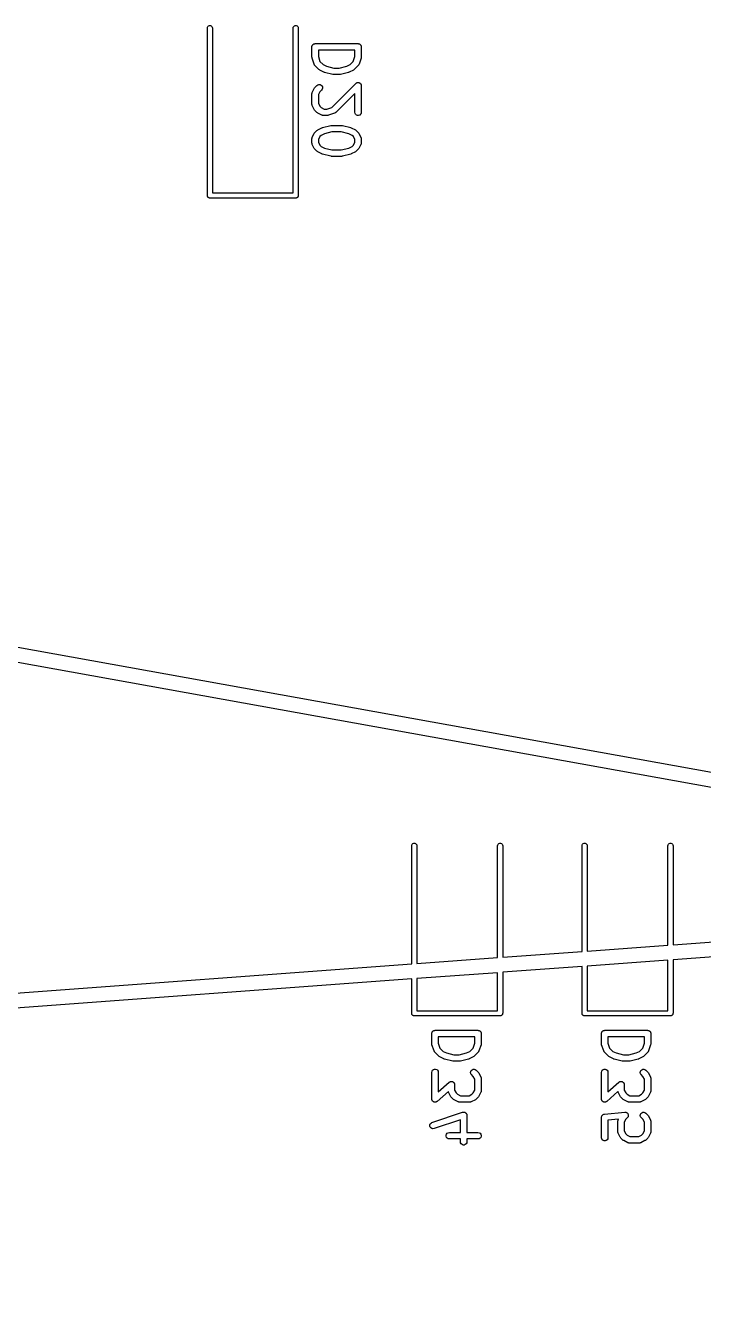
# Model space of a CAD drawing. Extents: x 48 to 353, y -143 to -50.
# Drawn here: x 144.72 to 160.52, y -104.33 to -74.49 of the extents above; entities that cross this region are included whole.
import ezdxf

# ---------------------------------------------------------------- set-up
doc = ezdxf.new("R2010")
doc.units = 0
doc.header["$MEASUREMENT"] = 0
doc.layers.add('BLACK', color=7, linetype='CONTINUOUS')

msp = doc.modelspace()

# ---------------------------------------------------------------- linework, layer by layer
at = {"layer": 'Black'}
for p, q in [((148.959, -74.55), (148.962, -74.5295)), ((148.959, -78.45), (148.959, -74.55)), ((148.962, -74.5295), (148.973, -74.5114)), ((148.973, -74.5114), (148.989, -74.498)), ((148.989, -74.498), (149.008, -74.4909)), ((149.008, -74.4909), (149.029, -74.4909)), ((149.029, -74.4909), (149.049, -74.498)), ((149.049, -74.498), (149.065, -74.5114)), ((149.065, -74.5114), (149.075, -74.5295)), ((149.075, -74.5295), (149.079, -74.55)), ((149.079, -74.55), (149.079, -78.39)), ((150.959, -74.55), (150.962, -74.5295)), ((150.959, -78.39), (150.959, -74.55)), ((150.962, -74.5295), (150.973, -74.5114)), ((150.973, -74.5114), (150.989, -74.498)), ((150.989, -74.498), (151.008, -74.4909)), ((151.008, -74.4909), (151.029, -74.4909)), ((151.029, -74.4909), (151.049, -74.498)), ((151.049, -74.498), (151.065, -74.5114)), ((151.065, -74.5114), (151.075, -74.5295)), ((151.075, -74.5295), (151.079, -74.55)), ((151.079, -74.55), (151.079, -78.45)), ((151.396, -74.9857), (151.397, -74.9793)), ((151.396, -75.2238), (151.396, -74.9857)), ((151.397, -74.9727), (151.4, -74.9665)), ((151.397, -74.9793), (151.397, -74.9727)), ((151.4, -74.9665), (151.401, -74.9601)), ((151.401, -74.9601), (151.404, -74.9544)), ((151.404, -74.9544), (151.406, -74.9482)), ((151.406, -74.9482), (151.41, -74.9432)), ((151.41, -74.9432), (151.414, -74.9375)), ((151.414, -74.9375), (151.419, -74.9333)), ((151.419, -74.9333), (151.423, -74.9283)), ((151.423, -74.9283), (151.429, -74.925)), ((151.429, -74.925), (151.434, -74.9208)), ((151.434, -74.9208), (151.44, -74.9185)), ((151.44, -74.9185), (151.445, -74.9152)), ((151.445, -74.9152), (151.452, -74.9141)), ((151.452, -74.9141), (151.458, -74.9119)), ((151.458, -74.9119), (151.465, -74.9119)), ((151.465, -74.9119), (151.471, -74.9107)), ((151.471, -74.9107), (152.471, -74.9107)), ((151.546, -75.0607), (151.546, -75.2116)), ((152.396, -75.0607), (151.546, -75.0607)), ((152.396, -75.2116), (152.396, -75.0607)), ((152.471, -74.9107), (152.478, -74.9119)), ((152.478, -74.9119), (152.484, -74.9119)), ((152.484, -74.9119), (152.49, -74.9141)), ((152.49, -74.9141), (152.497, -74.9152)), ((152.497, -74.9152), (152.502, -74.9185)), ((152.502, -74.9185), (152.509, -74.9208)), ((152.509, -74.9208), (152.514, -74.925)), ((152.514, -74.925), (152.519, -74.9283)), ((152.519, -74.9283), (152.524, -74.9333)), ((152.524, -74.9333), (152.529, -74.9375)), ((152.529, -74.9375), (152.532, -74.9432)), ((152.532, -74.9432), (152.536, -74.9482)), ((152.536, -74.9482), (152.538, -74.9544)), ((152.538, -74.9544), (152.542, -74.9601)), ((152.542, -74.9601), (152.543, -74.9665)), ((152.543, -74.9665), (152.545, -74.9727)), ((152.545, -74.9727), (152.545, -74.9793)), ((152.545, -74.9793), (152.546, -74.9857)), ((152.546, -74.9857), (152.546, -75.2238)), ((151.398, -75.2356), (151.396, -75.2238)), ((151.4, -75.2475), (151.398, -75.2356)), ((151.448, -75.3904), (151.4, -75.2475)), ((151.45, -75.3942), (151.448, -75.3904)), ((151.451, -75.3984), (151.45, -75.3942)), ((151.456, -75.4056), (151.451, -75.3984)), ((151.46, -75.4133), (151.456, -75.4056)), ((151.463, -75.4162), (151.46, -75.4133)), ((151.466, -75.4197), (151.463, -75.4162)), ((151.561, -75.5149), (151.466, -75.4197)), ((151.546, -75.2116), (151.584, -75.3262)), ((151.584, -75.3262), (151.658, -75.4003)), ((151.658, -75.4003), (151.735, -75.4388)), ((151.735, -75.4388), (151.909, -75.4821)), ((151.909, -75.4821), (152.033, -75.4821)), ((152.033, -75.4821), (152.207, -75.4388)), ((152.207, -75.4388), (152.284, -75.4003)), ((152.284, -75.4003), (152.358, -75.3262)), ((152.358, -75.3262), (152.396, -75.2116)), ((152.477, -75.4197), (152.381, -75.5149)), ((152.479, -75.4162), (152.477, -75.4197)), ((152.482, -75.4133), (152.479, -75.4162)), ((152.486, -75.4056), (152.482, -75.4133)), ((152.491, -75.3984), (152.486, -75.4056)), ((152.493, -75.3942), (152.491, -75.3984)), ((152.495, -75.3904), (152.493, -75.3942)), ((152.542, -75.2475), (152.495, -75.3904)), ((152.544, -75.2356), (152.542, -75.2475)), ((152.546, -75.2238), (152.544, -75.2356)), ((151.571, -75.5218), (151.561, -75.5149)), ((151.58, -75.529), (151.571, -75.5218)), ((151.676, -75.5766), (151.58, -75.529)), ((151.684, -75.5789), (151.676, -75.5766)), ((151.691, -75.5823), (151.684, -75.5789)), ((151.882, -75.6299), (151.691, -75.5823)), ((151.891, -75.6305), (151.882, -75.6299)), ((151.9, -75.6321), (151.891, -75.6305)), ((152.043, -75.6321), (151.9, -75.6321)), ((152.052, -75.6305), (152.043, -75.6321)), ((152.061, -75.6299), (152.052, -75.6305)), ((152.251, -75.5823), (152.061, -75.6299)), ((152.259, -75.5789), (152.251, -75.5823)), ((152.267, -75.5766), (152.259, -75.5789)), ((152.362, -75.529), (152.267, -75.5766)), ((152.371, -75.5218), (152.362, -75.529)), ((152.381, -75.5149), (152.371, -75.5218)), ((72.6957, -76.0315), (176.279, -94.6917)), ((151.396, -76.081), (151.397, -76.0767)), ((151.396, -76.319), (151.396, -76.081)), ((151.397, -76.0724), (151.399, -76.064)), ((151.397, -76.0767), (151.397, -76.0724)), ((151.399, -76.064), (151.401, -76.0553)), ((151.401, -76.0553), (151.403, -76.0516)), ((151.403, -76.0516), (151.404, -76.0474)), ((151.404, -76.0474), (151.452, -75.9522)), ((151.452, -75.9522), (151.459, -75.9425)), ((151.459, -75.9425), (151.466, -75.9327)), ((151.466, -75.9327), (151.513, -75.8851)), ((151.513, -75.8851), (151.535, -75.8701)), ((151.535, -75.8701), (151.56, -75.8634)), ((151.58, -76.0301), (151.546, -76.0987)), ((151.56, -75.8634), (151.586, -75.8657)), ((151.619, -75.9911), (151.58, -76.0301)), ((151.586, -75.8657), (151.609, -75.8767)), ((151.609, -75.8767), (151.628, -75.8951)), ((151.634, -75.9698), (151.619, -75.9911)), ((151.628, -75.8951), (151.639, -75.9187)), ((151.641, -75.9446), (151.634, -75.9698)), ((151.639, -75.9187), (151.641, -75.9446)), ((151.859, -76.3964), (152.418, -75.8374)), ((152.396, -76.0715), (151.953, -76.5149)), ((152.396, -76.5095), (152.396, -76.0715)), ((152.418, -75.8374), (152.426, -75.8318)), ((152.426, -75.8318), (152.434, -75.8255)), ((152.434, -75.8255), (152.437, -75.8244)), ((152.437, -75.8244), (152.439, -75.8225)), ((152.439, -75.8225), (152.449, -75.82)), ((152.449, -75.82), (152.458, -75.8166)), ((152.458, -75.8166), (152.461, -75.8166)), ((152.461, -75.8166), (152.465, -75.8158)), ((152.465, -75.8158), (152.474, -75.8166)), ((152.474, -75.8166), (152.484, -75.8166)), ((152.484, -75.8166), (152.487, -75.8177)), ((152.487, -75.8177), (152.491, -75.818)), ((152.491, -75.818), (152.499, -75.8222)), ((152.499, -75.8222), (152.509, -75.8255)), ((152.509, -75.8255), (152.511, -75.8276)), ((152.511, -75.8276), (152.514, -75.829)), ((152.514, -75.829), (152.521, -75.836)), ((152.521, -75.836), (152.529, -75.8423)), ((152.529, -75.8423), (152.53, -75.8451)), ((152.53, -75.8451), (152.533, -75.8475)), ((152.533, -75.8475), (152.537, -75.8563)), ((152.537, -75.8563), (152.542, -75.8648)), ((152.542, -75.8648), (152.542, -75.8681)), ((152.542, -75.8681), (152.544, -75.8711)), ((152.544, -75.8711), (152.544, -75.8808)), ((152.544, -75.8808), (152.546, -75.8905)), ((152.546, -75.8905), (152.546, -76.5095)), ((151.397, -76.3233), (151.396, -76.319)), ((151.397, -76.3276), (151.397, -76.3233)), ((151.399, -76.336), (151.397, -76.3276)), ((151.401, -76.3447), (151.399, -76.336)), ((151.403, -76.3484), (151.401, -76.3447)), ((151.404, -76.3526), (151.403, -76.3484)), ((151.452, -76.4478), (151.404, -76.3526)), ((151.546, -76.0987), (151.546, -76.3013)), ((151.546, -76.3013), (151.58, -76.3699)), ((151.58, -76.3699), (151.611, -76.4003)), ((174.883, -94.7959), (72.7112, -76.3899)), ((151.459, -76.4575), (151.452, -76.4478)), ((151.466, -76.4673), (151.459, -76.4575)), ((151.513, -76.5149), (151.466, -76.4673)), ((151.523, -76.5218), (151.513, -76.5149)), ((151.533, -76.529), (151.523, -76.5218)), ((151.628, -76.5766), (151.533, -76.529)), ((151.611, -76.4003), (151.679, -76.4345)), ((151.632, -76.5778), (151.628, -76.5766)), ((151.636, -76.58), (151.632, -76.5778)), ((151.645, -76.5815), (151.636, -76.58)), ((151.653, -76.584), (151.645, -76.5815)), ((151.657, -76.5838), (151.653, -76.584)), ((151.662, -76.5845), (151.657, -76.5838)), ((151.757, -76.5845), (151.662, -76.5845)), ((151.679, -76.4345), (151.745, -76.4345)), ((151.745, -76.4345), (151.859, -76.3964)), ((151.769, -76.5824), (151.757, -76.5845)), ((151.781, -76.5807), (151.769, -76.5824)), ((151.923, -76.5331), (151.781, -76.5807)), ((151.927, -76.531), (151.923, -76.5331)), ((151.931, -76.5299), (151.927, -76.531)), ((151.939, -76.5248), (151.931, -76.5299)), ((151.946, -76.5207), (151.939, -76.5248)), ((151.949, -76.5174), (151.946, -76.5207)), ((151.953, -76.5149), (151.949, -76.5174)), ((152.401, -76.5352), (152.396, -76.5095)), ((152.414, -76.5577), (152.401, -76.5352)), ((152.434, -76.5745), (152.414, -76.5577)), ((152.458, -76.5834), (152.434, -76.5745)), ((152.484, -76.5834), (152.458, -76.5834)), ((152.509, -76.5745), (152.484, -76.5834)), ((152.529, -76.5577), (152.509, -76.5745)), ((152.542, -76.5352), (152.529, -76.5577)), ((152.546, -76.5095), (152.542, -76.5352)), ((151.459, -76.9901), (151.466, -76.9803)), ((151.466, -76.9803), (151.513, -76.9327)), ((151.513, -76.9327), (151.523, -76.9258)), ((151.523, -76.9258), (151.533, -76.9186)), ((151.533, -76.9186), (151.628, -76.871)), ((151.628, -76.871), (151.636, -76.8687)), ((151.636, -76.8687), (151.643, -76.8653)), ((151.643, -76.8653), (151.834, -76.8177)), ((151.861, -76.9655), (151.688, -77.0089)), ((151.834, -76.8177), (151.843, -76.8171)), ((151.843, -76.8171), (151.852, -76.8155)), ((151.852, -76.8155), (152.09, -76.8155)), ((152.081, -76.9655), (151.861, -76.9655)), ((152.254, -77.0089), (152.081, -76.9655)), ((152.09, -76.8155), (152.099, -76.8171)), ((152.099, -76.8171), (152.108, -76.8177)), ((152.108, -76.8177), (152.299, -76.8653)), ((152.299, -76.8653), (152.306, -76.8687)), ((152.306, -76.8687), (152.314, -76.871)), ((152.314, -76.871), (152.409, -76.9186)), ((152.409, -76.9186), (152.419, -76.9258)), ((152.419, -76.9258), (152.429, -76.9327)), ((152.429, -76.9327), (152.477, -76.9803)), ((152.477, -76.9803), (152.483, -76.9901)), ((151.396, -77.1286), (151.397, -77.1243)), ((151.396, -77.2238), (151.396, -77.1286)), ((151.397, -77.2281), (151.396, -77.2238)), ((151.397, -77.12), (151.399, -77.1116)), ((151.397, -77.1243), (151.397, -77.12)), ((151.397, -77.2324), (151.397, -77.2281)), ((151.399, -77.2408), (151.397, -77.2324)), ((151.399, -77.1116), (151.401, -77.1029)), ((151.401, -77.2495), (151.399, -77.2408)), ((151.401, -77.1029), (151.403, -77.0992)), ((151.403, -77.2532), (151.401, -77.2495)), ((151.403, -77.0992), (151.404, -77.095)), ((151.404, -77.2574), (151.403, -77.2532)), ((151.404, -77.095), (151.452, -76.9998)), ((151.452, -77.3526), (151.404, -77.2574)), ((151.452, -76.9998), (151.459, -76.9901)), ((151.58, -77.0778), (151.546, -77.1463)), ((151.546, -77.1463), (151.546, -77.2061)), ((151.546, -77.2061), (151.58, -77.2746)), ((151.611, -77.0474), (151.58, -77.0778)), ((151.58, -77.2746), (151.611, -77.305)), ((151.688, -77.0089), (151.611, -77.0474)), ((152.331, -77.0474), (152.254, -77.0089)), ((152.362, -77.0778), (152.331, -77.0474)), ((152.331, -77.305), (152.362, -77.2746)), ((152.396, -77.1463), (152.362, -77.0778)), ((152.362, -77.2746), (152.396, -77.2061)), ((152.396, -77.2061), (152.396, -77.1463)), ((152.483, -76.9901), (152.491, -76.9998)), ((152.491, -76.9998), (152.538, -77.095)), ((152.538, -77.2574), (152.491, -77.3526)), ((152.538, -77.095), (152.539, -77.0992)), ((152.539, -77.2532), (152.538, -77.2574)), ((152.539, -77.0992), (152.542, -77.1029)), ((152.542, -77.2495), (152.539, -77.2532)), ((152.542, -77.1029), (152.543, -77.1116)), ((152.543, -77.2408), (152.542, -77.2495)), ((152.543, -77.1116), (152.546, -77.12)), ((152.546, -77.2324), (152.543, -77.2408)), ((152.546, -77.12), (152.545, -77.1243)), ((152.545, -77.1243), (152.546, -77.1286)), ((152.546, -77.2238), (152.545, -77.2281)), ((152.545, -77.2281), (152.546, -77.2324)), ((152.546, -77.1286), (152.546, -77.2238)), ((151.459, -77.3622), (151.452, -77.3526)), ((151.466, -77.3721), (151.459, -77.3622)), ((151.513, -77.4197), (151.466, -77.3721)), ((151.523, -77.4266), (151.513, -77.4197)), ((151.533, -77.4337), (151.523, -77.4266)), ((151.628, -77.4814), (151.533, -77.4337)), ((151.611, -77.305), (151.688, -77.3435)), ((151.636, -77.4837), (151.628, -77.4814)), ((151.643, -77.487), (151.636, -77.4837)), ((151.834, -77.5347), (151.643, -77.487)), ((151.688, -77.3435), (151.861, -77.3869)), ((151.843, -77.5353), (151.834, -77.5347)), ((151.852, -77.5369), (151.843, -77.5353)), ((152.09, -77.5369), (151.852, -77.5369)), ((151.861, -77.3869), (152.081, -77.3869)), ((152.081, -77.3869), (152.254, -77.3435)), ((152.099, -77.5353), (152.09, -77.5369)), ((152.108, -77.5347), (152.099, -77.5353)), ((152.299, -77.487), (152.108, -77.5347)), ((152.254, -77.3435), (152.331, -77.305)), ((152.306, -77.4837), (152.299, -77.487)), ((152.314, -77.4814), (152.306, -77.4837)), ((152.409, -77.4337), (152.314, -77.4814)), ((152.419, -77.4266), (152.409, -77.4337)), ((152.429, -77.4197), (152.419, -77.4266)), ((152.477, -77.3721), (152.429, -77.4197)), ((152.483, -77.3622), (152.477, -77.3721)), ((152.491, -77.3526), (152.483, -77.3622)), ((148.96, -78.4552), (148.959, -78.45)), ((148.96, -78.4604), (148.96, -78.4552)), ((148.961, -78.4653), (148.96, -78.4604)), ((148.962, -78.4705), (148.961, -78.4653)), ((148.965, -78.4751), (148.962, -78.4705)), ((149.079, -78.39), (150.959, -78.39)), ((151.075, -78.4705), (151.073, -78.4751)), ((151.076, -78.4653), (151.075, -78.4705)), ((151.078, -78.4604), (151.076, -78.4653)), ((151.079, -78.45), (151.078, -78.4552)), ((151.078, -78.4552), (151.078, -78.4604)), ((148.967, -78.48), (148.965, -78.4751)), ((148.97, -78.484), (148.967, -78.48)), ((148.973, -78.4886), (148.97, -78.484)), ((148.977, -78.4919), (148.973, -78.4886)), ((148.98, -78.496), (148.977, -78.4919)), ((148.985, -78.4986), (148.98, -78.496)), ((148.989, -78.502), (148.985, -78.4986)), ((148.994, -78.5038), (148.989, -78.502)), ((148.998, -78.5064), (148.994, -78.5038)), ((149.003, -78.5073), (148.998, -78.5064)), ((149.008, -78.5091), (149.003, -78.5073)), ((149.014, -78.5091), (149.008, -78.5091)), ((149.019, -78.51), (149.014, -78.5091)), ((151.019, -78.51), (149.019, -78.51)), ((151.024, -78.5091), (151.019, -78.51)), ((151.029, -78.5091), (151.024, -78.5091)), ((151.034, -78.5073), (151.029, -78.5091)), ((151.039, -78.5064), (151.034, -78.5073)), ((151.044, -78.5038), (151.039, -78.5064)), ((151.049, -78.502), (151.044, -78.5038)), ((151.053, -78.4986), (151.049, -78.502)), ((151.057, -78.496), (151.053, -78.4986)), ((151.061, -78.4919), (151.057, -78.496)), ((151.065, -78.4886), (151.061, -78.4919)), ((151.067, -78.484), (151.065, -78.4886)), ((151.071, -78.48), (151.067, -78.484)), ((151.073, -78.4751), (151.071, -78.48)), ((153.721, -93.6), (153.725, -93.5795)), ((153.721, -96.351), (153.721, -93.6)), ((153.725, -93.5795), (153.735, -93.5614)), ((153.735, -93.5614), (153.751, -93.548)), ((153.751, -93.548), (153.771, -93.5409)), ((153.771, -93.5409), (153.792, -93.5409)), ((153.792, -93.5409), (153.811, -93.548)), ((153.811, -93.548), (153.827, -93.5614)), ((153.827, -93.5614), (153.838, -93.5795)), ((153.838, -93.5795), (153.841, -93.6)), ((153.841, -93.6), (153.841, -96.3422)), ((155.721, -93.6), (155.725, -93.5795)), ((155.721, -96.204), (155.721, -93.6)), ((155.725, -93.5795), (155.735, -93.5614)), ((155.735, -93.5614), (155.751, -93.548)), ((155.751, -93.548), (155.771, -93.5409)), ((155.771, -93.5409), (155.792, -93.5409)), ((155.792, -93.5409), (155.811, -93.548)), ((155.811, -93.548), (155.827, -93.5614)), ((155.827, -93.5614), (155.838, -93.5795)), ((155.838, -93.5795), (155.841, -93.6)), ((155.841, -93.6), (155.841, -96.1952)), ((157.69, -93.6), (157.694, -93.5795)), ((157.69, -96.0593), (157.69, -93.6)), ((157.694, -93.5795), (157.704, -93.5614)), ((157.704, -93.5614), (157.72, -93.548)), ((157.72, -93.548), (157.74, -93.5409)), ((157.74, -93.5409), (157.76, -93.5409)), ((157.76, -93.5409), (157.78, -93.548)), ((157.78, -93.548), (157.796, -93.5614)), ((157.796, -93.5614), (157.806, -93.5795)), ((157.806, -93.5795), (157.81, -93.6)), ((157.81, -93.6), (157.81, -96.0505)), ((159.69, -93.6), (159.694, -93.5795)), ((159.69, -95.9124), (159.69, -93.6)), ((159.694, -93.5795), (159.704, -93.5614)), ((159.704, -93.5614), (159.72, -93.548)), ((159.72, -93.548), (159.74, -93.5409)), ((159.74, -93.5409), (159.76, -93.5409)), ((159.76, -93.5409), (159.78, -93.548)), ((159.78, -93.548), (159.796, -93.5614)), ((159.796, -93.5614), (159.806, -93.5795)), ((159.806, -93.5795), (159.81, -93.6)), ((159.81, -93.6), (159.81, -95.9035)), ((159.81, -95.9035), (174.883, -94.7959)), ((176.23, -95.0478), (159.81, -96.2545)), ((155.841, -96.1952), (157.69, -96.0593)), ((157.81, -96.0505), (159.69, -95.9124)), ((48.7959, -104.061), (153.721, -96.351)), ((153.841, -96.3422), (155.721, -96.204)), ((159.69, -96.2633), (157.81, -96.4015)), ((159.69, -97.44), (159.69, -96.2633)), ((159.81, -96.2545), (159.81, -97.5)), ((155.721, -96.5549), (153.841, -96.6931)), ((155.721, -97.44), (155.721, -96.5549)), ((157.69, -96.4103), (155.841, -96.5461)), ((155.841, -96.5461), (155.841, -97.5)), ((157.69, -97.5), (157.69, -96.4103)), ((157.81, -96.4015), (157.81, -97.44)), ((153.721, -96.7019), (49.9277, -104.329)), ((153.721, -97.5), (153.721, -96.7019)), ((153.841, -96.6931), (153.841, -97.44)), ((153.722, -97.5052), (153.721, -97.5)), ((153.722, -97.5104), (153.722, -97.5052)), ((153.724, -97.5153), (153.722, -97.5104)), ((153.725, -97.5205), (153.724, -97.5153)), ((153.727, -97.5251), (153.725, -97.5205)), ((153.729, -97.53), (153.727, -97.5251)), ((153.733, -97.534), (153.729, -97.53)), ((153.735, -97.5386), (153.733, -97.534)), ((153.739, -97.5419), (153.735, -97.5386)), ((153.743, -97.546), (153.739, -97.5419)), ((153.747, -97.5486), (153.743, -97.546)), ((153.751, -97.552), (153.747, -97.5486)), ((153.756, -97.5538), (153.751, -97.552)), ((153.761, -97.5564), (153.756, -97.5538)), ((153.766, -97.5573), (153.761, -97.5564)), ((153.771, -97.5591), (153.766, -97.5573)), ((153.776, -97.5591), (153.771, -97.5591)), ((153.781, -97.56), (153.776, -97.5591)), ((155.781, -97.56), (153.781, -97.56)), ((153.841, -97.44), (155.721, -97.44)), ((155.786, -97.5591), (155.781, -97.56)), ((155.792, -97.5591), (155.786, -97.5591)), ((155.797, -97.5573), (155.792, -97.5591)), ((155.802, -97.5564), (155.797, -97.5573)), ((155.806, -97.5538), (155.802, -97.5564)), ((155.811, -97.552), (155.806, -97.5538)), ((155.815, -97.5486), (155.811, -97.552)), ((155.82, -97.546), (155.815, -97.5486)), ((155.823, -97.5419), (155.82, -97.546)), ((155.827, -97.5386), (155.823, -97.5419)), ((155.83, -97.534), (155.827, -97.5386)), ((155.833, -97.53), (155.83, -97.534)), ((155.835, -97.5251), (155.833, -97.53)), ((155.838, -97.5205), (155.835, -97.5251)), ((155.839, -97.5153), (155.838, -97.5205)), ((155.84, -97.5104), (155.839, -97.5153)), ((155.841, -97.5), (155.84, -97.5052)), ((155.84, -97.5052), (155.84, -97.5104)), ((157.691, -97.5052), (157.69, -97.5)), ((157.691, -97.5104), (157.691, -97.5052)), ((157.693, -97.5153), (157.691, -97.5104)), ((157.694, -97.5205), (157.693, -97.5153)), ((157.696, -97.5251), (157.694, -97.5205)), ((157.698, -97.53), (157.696, -97.5251)), ((157.701, -97.534), (157.698, -97.53)), ((157.704, -97.5386), (157.701, -97.534)), ((157.708, -97.5419), (157.704, -97.5386)), ((157.711, -97.546), (157.708, -97.5419)), ((157.716, -97.5486), (157.711, -97.546)), ((157.72, -97.552), (157.716, -97.5486)), ((157.725, -97.5538), (157.72, -97.552)), ((157.729, -97.5564), (157.725, -97.5538)), ((157.735, -97.5573), (157.729, -97.5564)), ((157.74, -97.5591), (157.735, -97.5573)), ((157.745, -97.5591), (157.74, -97.5591)), ((157.75, -97.56), (157.745, -97.5591)), ((159.75, -97.56), (157.75, -97.56)), ((157.81, -97.44), (159.69, -97.44)), ((159.755, -97.5591), (159.75, -97.56)), ((159.76, -97.5591), (159.755, -97.5591)), ((159.765, -97.5573), (159.76, -97.5591)), ((159.771, -97.5564), (159.765, -97.5573)), ((159.775, -97.5538), (159.771, -97.5564)), ((159.78, -97.552), (159.775, -97.5538)), ((159.784, -97.5486), (159.78, -97.552)), ((159.789, -97.546), (159.784, -97.5486)), ((159.792, -97.5419), (159.789, -97.546)), ((159.796, -97.5386), (159.792, -97.5419)), ((159.799, -97.534), (159.796, -97.5386)), ((159.802, -97.53), (159.799, -97.534)), ((159.804, -97.5251), (159.802, -97.53)), ((159.806, -97.5205), (159.804, -97.5251)), ((159.807, -97.5153), (159.806, -97.5205)), ((159.809, -97.5104), (159.807, -97.5153)), ((159.81, -97.5), (159.809, -97.5052)), ((159.809, -97.5052), (159.809, -97.5104)), ((154.19, -97.9727), (154.192, -97.9663)), ((154.19, -98.2108), (154.19, -97.9727)), ((154.192, -97.9597), (154.194, -97.9535)), ((154.192, -97.9663), (154.192, -97.9597)), ((154.194, -97.9535), (154.195, -97.9471)), ((154.195, -97.9471), (154.198, -97.9414)), ((154.198, -97.9414), (154.2, -97.9352)), ((154.2, -97.9352), (154.205, -97.9302)), ((154.205, -97.9302), (154.208, -97.9245)), ((154.208, -97.9245), (154.213, -97.9203)), ((154.213, -97.9203), (154.217, -97.9153)), ((154.217, -97.9153), (154.223, -97.912)), ((154.223, -97.912), (154.228, -97.9078)), ((154.228, -97.9078), (154.234, -97.9055)), ((154.234, -97.9055), (154.24, -97.9022)), ((154.24, -97.9022), (154.246, -97.9011)), ((154.246, -97.9011), (154.252, -97.8989)), ((154.252, -97.8989), (154.259, -97.8989)), ((154.259, -97.8989), (154.265, -97.8977)), ((154.265, -97.8977), (155.265, -97.8977)), ((154.34, -98.0477), (154.34, -98.1986)), ((155.19, -98.0477), (154.34, -98.0477)), ((155.19, -98.1986), (155.19, -98.0477)), ((155.265, -97.8977), (155.272, -97.8989)), ((155.272, -97.8989), (155.278, -97.8989)), ((155.278, -97.8989), (155.285, -97.9011)), ((155.285, -97.9011), (155.291, -97.9022)), ((155.291, -97.9022), (155.297, -97.9055)), ((155.297, -97.9055), (155.303, -97.9078)), ((155.303, -97.9078), (155.308, -97.912)), ((155.308, -97.912), (155.314, -97.9153)), ((155.314, -97.9153), (155.318, -97.9203)), ((155.318, -97.9203), (155.323, -97.9245)), ((155.323, -97.9245), (155.326, -97.9302)), ((155.326, -97.9302), (155.33, -97.9352)), ((155.33, -97.9352), (155.333, -97.9414)), ((155.333, -97.9414), (155.336, -97.9471)), ((155.336, -97.9471), (155.337, -97.9535)), ((155.337, -97.9535), (155.339, -97.9597)), ((155.339, -97.9597), (155.339, -97.9663)), ((155.339, -97.9663), (155.34, -97.9727)), ((155.34, -97.9727), (155.34, -98.2108)), ((158.143, -97.9727), (158.144, -97.9663)), ((158.143, -98.2108), (158.143, -97.9727)), ((158.144, -97.9597), (158.147, -97.9535)), ((158.144, -97.9663), (158.144, -97.9597)), ((158.147, -97.9535), (158.148, -97.9471)), ((158.148, -97.9471), (158.151, -97.9414)), ((158.151, -97.9414), (158.153, -97.9352)), ((158.153, -97.9352), (158.158, -97.9302)), ((158.158, -97.9302), (158.161, -97.9245)), ((158.161, -97.9245), (158.166, -97.9203)), ((158.166, -97.9203), (158.17, -97.9153)), ((158.17, -97.9153), (158.176, -97.912)), ((158.176, -97.912), (158.181, -97.9078)), ((158.181, -97.9078), (158.187, -97.9055)), ((158.187, -97.9055), (158.193, -97.9022)), ((158.193, -97.9022), (158.199, -97.9011)), ((158.199, -97.9011), (158.205, -97.8989)), ((158.205, -97.8989), (158.212, -97.8989)), ((158.212, -97.8989), (158.218, -97.8977)), ((158.218, -97.8977), (159.218, -97.8977)), ((158.293, -98.0477), (158.293, -98.1986)), ((159.143, -98.0477), (158.293, -98.0477)), ((159.143, -98.1986), (159.143, -98.0477)), ((159.218, -97.8977), (159.225, -97.8989)), ((159.225, -97.8989), (159.231, -97.8989)), ((159.231, -97.8989), (159.237, -97.9011)), ((159.237, -97.9011), (159.244, -97.9022)), ((159.244, -97.9022), (159.25, -97.9055)), ((159.25, -97.9055), (159.256, -97.9078)), ((159.256, -97.9078), (159.261, -97.912)), ((159.261, -97.912), (159.266, -97.9153)), ((159.266, -97.9153), (159.271, -97.9203)), ((159.271, -97.9203), (159.276, -97.9245)), ((159.276, -97.9245), (159.279, -97.9302)), ((159.279, -97.9302), (159.283, -97.9352)), ((159.283, -97.9352), (159.285, -97.9414)), ((159.285, -97.9414), (159.289, -97.9471)), ((159.289, -97.9471), (159.29, -97.9535)), ((159.29, -97.9535), (159.292, -97.9597)), ((159.292, -97.9597), (159.292, -97.9663)), ((159.292, -97.9663), (159.293, -97.9727)), ((159.293, -97.9727), (159.293, -98.2108)), ((154.192, -98.2227), (154.19, -98.2108)), ((154.194, -98.2345), (154.192, -98.2227)), ((154.242, -98.3774), (154.194, -98.2345)), ((154.244, -98.3812), (154.242, -98.3774)), ((154.245, -98.3854), (154.244, -98.3812)), ((154.25, -98.3926), (154.245, -98.3854)), ((154.254, -98.4003), (154.25, -98.3926)), ((154.257, -98.4032), (154.254, -98.4003)), ((154.26, -98.4067), (154.257, -98.4032)), ((154.355, -98.5019), (154.26, -98.4067)), ((154.34, -98.1986), (154.379, -98.3132)), ((154.379, -98.3132), (154.453, -98.3873)), ((154.453, -98.3873), (154.53, -98.4258)), ((154.53, -98.4258), (154.703, -98.4691)), ((154.828, -98.4691), (155.001, -98.4258)), ((155.001, -98.4258), (155.078, -98.3873)), ((155.078, -98.3873), (155.152, -98.3132)), ((155.152, -98.3132), (155.19, -98.1986)), ((155.271, -98.4067), (155.176, -98.5019)), ((155.273, -98.4032), (155.271, -98.4067)), ((155.277, -98.4003), (155.273, -98.4032)), ((155.281, -98.3926), (155.277, -98.4003)), ((155.286, -98.3854), (155.281, -98.3926)), ((155.287, -98.3812), (155.286, -98.3854)), ((155.289, -98.3774), (155.287, -98.3812)), ((155.337, -98.2345), (155.289, -98.3774)), ((155.338, -98.2227), (155.337, -98.2345)), ((155.34, -98.2108), (155.338, -98.2227)), ((158.145, -98.2227), (158.143, -98.2108)), ((158.147, -98.2345), (158.145, -98.2227)), ((158.195, -98.3774), (158.147, -98.2345)), ((158.197, -98.3812), (158.195, -98.3774)), ((158.198, -98.3854), (158.197, -98.3812)), ((158.203, -98.3926), (158.198, -98.3854)), ((158.207, -98.4003), (158.203, -98.3926)), ((158.21, -98.4032), (158.207, -98.4003)), ((158.213, -98.4067), (158.21, -98.4032)), ((158.308, -98.5019), (158.213, -98.4067)), ((158.293, -98.1986), (158.331, -98.3132)), ((158.331, -98.3132), (158.406, -98.3873)), ((158.406, -98.3873), (158.483, -98.4258)), ((158.483, -98.4258), (158.656, -98.4691)), ((158.78, -98.4691), (158.954, -98.4258)), ((158.954, -98.4258), (159.031, -98.3873)), ((159.031, -98.3873), (159.105, -98.3132)), ((159.105, -98.3132), (159.143, -98.1986)), ((159.224, -98.4067), (159.128, -98.5019)), ((159.226, -98.4032), (159.224, -98.4067)), ((159.229, -98.4003), (159.226, -98.4032)), ((159.234, -98.3926), (159.229, -98.4003)), ((159.239, -98.3854), (159.234, -98.3926)), ((159.24, -98.3812), (159.239, -98.3854)), ((159.242, -98.3774), (159.24, -98.3812)), ((159.289, -98.2345), (159.242, -98.3774)), ((159.291, -98.2227), (159.289, -98.2345)), ((159.293, -98.2108), (159.291, -98.2227)), ((154.365, -98.5088), (154.355, -98.5019)), ((154.375, -98.516), (154.365, -98.5088)), ((154.47, -98.5636), (154.375, -98.516)), ((154.478, -98.5659), (154.47, -98.5636)), ((154.485, -98.5693), (154.478, -98.5659)), ((154.676, -98.6169), (154.485, -98.5693)), ((154.685, -98.6175), (154.676, -98.6169)), ((154.694, -98.6191), (154.685, -98.6175)), ((154.837, -98.6191), (154.694, -98.6191)), ((154.703, -98.4691), (154.828, -98.4691)), ((154.846, -98.6175), (154.837, -98.6191)), ((154.855, -98.6169), (154.846, -98.6175)), ((155.045, -98.5693), (154.855, -98.6169)), ((155.053, -98.5659), (155.045, -98.5693)), ((155.061, -98.5636), (155.053, -98.5659)), ((155.156, -98.516), (155.061, -98.5636)), ((155.166, -98.5088), (155.156, -98.516)), ((155.176, -98.5019), (155.166, -98.5088)), ((158.318, -98.5088), (158.308, -98.5019)), ((158.328, -98.516), (158.318, -98.5088)), ((158.423, -98.5636), (158.328, -98.516)), ((158.431, -98.5659), (158.423, -98.5636)), ((158.438, -98.5693), (158.431, -98.5659)), ((158.629, -98.6169), (158.438, -98.5693)), ((158.638, -98.6175), (158.629, -98.6169)), ((158.647, -98.6191), (158.638, -98.6175)), ((158.79, -98.6191), (158.647, -98.6191)), ((158.656, -98.4691), (158.78, -98.4691)), ((158.799, -98.6175), (158.79, -98.6191)), ((158.808, -98.6169), (158.799, -98.6175)), ((158.998, -98.5693), (158.808, -98.6169)), ((159.006, -98.5659), (158.998, -98.5693)), ((159.014, -98.5636), (159.006, -98.5659)), ((159.109, -98.516), (159.014, -98.5636)), ((159.119, -98.5088), (159.109, -98.516)), ((159.128, -98.5019), (159.119, -98.5088)), ((154.19, -98.8775), (154.195, -98.8518)), ((154.19, -99.4965), (154.19, -98.8775)), ((154.195, -98.8518), (154.208, -98.8293)), ((154.208, -98.8293), (154.228, -98.8125)), ((154.228, -98.8125), (154.252, -98.8036)), ((154.252, -98.8036), (154.278, -98.8036)), ((154.278, -98.8036), (154.303, -98.8125)), ((154.303, -98.8125), (154.323, -98.8293)), ((154.323, -98.8293), (154.336, -98.8518)), ((154.336, -98.8518), (154.34, -98.8775)), ((154.34, -98.8775), (154.34, -99.3312)), ((155.095, -98.884), (155.098, -98.8581)), ((155.102, -98.9092), (155.095, -98.884)), ((155.098, -98.8581), (155.109, -98.8345)), ((155.117, -98.9305), (155.102, -98.9092)), ((155.109, -98.8345), (155.127, -98.816)), ((155.156, -98.9695), (155.117, -98.9305)), ((155.127, -98.816), (155.151, -98.805)), ((155.151, -98.805), (155.177, -98.8028)), ((155.19, -99.038), (155.156, -98.9695)), ((155.177, -98.8028), (155.202, -98.8095)), ((155.19, -99.2883), (155.19, -99.038)), ((155.202, -98.8095), (155.223, -98.8244)), ((155.223, -98.8244), (155.271, -98.8721)), ((155.271, -98.8721), (155.278, -98.8819)), ((155.278, -98.8819), (155.285, -98.8916)), ((155.285, -98.8916), (155.332, -98.9868)), ((155.332, -98.9868), (155.334, -98.9909)), ((155.334, -98.9909), (155.336, -98.9947)), ((155.336, -98.9947), (155.337, -99.0033)), ((155.337, -99.0033), (155.34, -99.0118)), ((155.34, -99.0118), (155.34, -99.0161)), ((155.34, -99.0161), (155.34, -99.0203)), ((155.34, -99.0203), (155.34, -99.306)), ((158.143, -98.8775), (158.148, -98.8518)), ((158.143, -99.4965), (158.143, -98.8775)), ((158.148, -98.8518), (158.161, -98.8293)), ((158.161, -98.8293), (158.181, -98.8125)), ((158.181, -98.8125), (158.205, -98.8036)), ((158.205, -98.8036), (158.231, -98.8036)), ((158.231, -98.8036), (158.256, -98.8125)), ((158.256, -98.8125), (158.276, -98.8293)), ((158.276, -98.8293), (158.289, -98.8518)), ((158.289, -98.8518), (158.293, -98.8775)), ((158.293, -98.8775), (158.293, -99.3312)), ((159.048, -98.884), (159.051, -98.8581)), ((159.055, -98.9092), (159.048, -98.884)), ((159.051, -98.8581), (159.062, -98.8345)), ((159.07, -98.9305), (159.055, -98.9092)), ((159.062, -98.8345), (159.08, -98.816)), ((159.109, -98.9695), (159.07, -98.9305)), ((159.08, -98.816), (159.104, -98.805)), ((159.104, -98.805), (159.13, -98.8028)), ((159.143, -99.038), (159.109, -98.9695)), ((159.13, -98.8028), (159.155, -98.8095)), ((159.143, -99.2883), (159.143, -99.038)), ((159.155, -98.8095), (159.176, -98.8244)), ((159.176, -98.8244), (159.224, -98.8721)), ((159.224, -98.8721), (159.231, -98.8819)), ((159.231, -98.8819), (159.238, -98.8916)), ((159.238, -98.8916), (159.285, -98.9868)), ((159.285, -98.9868), (159.287, -98.9909)), ((159.287, -98.9909), (159.289, -98.9947)), ((159.289, -98.9947), (159.29, -99.0033)), ((159.29, -99.0033), (159.293, -99.0118)), ((159.293, -99.0118), (159.293, -99.0161)), ((159.293, -99.0161), (159.293, -99.0203)), ((159.293, -99.0203), (159.293, -99.306)), ((154.575, -99.3255), (154.315, -99.553)), ((154.34, -99.3312), (154.597, -99.1067)), ((154.576, -99.3317), (154.575, -99.3255)), ((154.578, -99.3354), (154.576, -99.3317)), ((154.579, -99.3396), (154.578, -99.3354)), ((154.627, -99.4348), (154.579, -99.3396)), ((154.597, -99.1067), (154.603, -99.1029)), ((154.603, -99.1029), (154.609, -99.0982)), ((154.609, -99.0982), (154.614, -99.0963)), ((154.614, -99.0963), (154.619, -99.0933)), ((154.619, -99.0933), (154.626, -99.0918)), ((154.626, -99.0918), (154.633, -99.0893)), ((154.633, -99.0893), (154.639, -99.0893)), ((154.639, -99.0893), (154.645, -99.0882)), ((154.645, -99.0882), (154.652, -99.0893)), ((154.652, -99.0893), (154.659, -99.0893)), ((154.659, -99.0893), (154.665, -99.0913)), ((154.665, -99.0913), (154.671, -99.0922)), ((154.671, -99.0922), (154.677, -99.0957)), ((154.677, -99.0957), (154.684, -99.0982)), ((154.684, -99.0982), (154.688, -99.102)), ((154.688, -99.102), (154.693, -99.1047)), ((154.693, -99.1047), (154.698, -99.1103)), ((154.698, -99.1103), (154.704, -99.115)), ((154.704, -99.115), (154.707, -99.12)), ((154.707, -99.12), (154.71, -99.1244)), ((154.71, -99.1244), (154.713, -99.1312)), ((154.713, -99.1312), (154.717, -99.1375)), ((154.717, -99.1375), (154.718, -99.1432)), ((154.718, -99.1432), (154.72, -99.1486)), ((154.72, -99.1486), (154.72, -99.156)), ((154.72, -99.156), (154.721, -99.1632)), ((154.721, -99.1632), (154.721, -99.2883)), ((154.721, -99.2883), (154.756, -99.3569)), ((154.756, -99.3569), (154.786, -99.3873)), ((155.126, -99.3873), (155.156, -99.3569)), ((155.156, -99.3569), (155.19, -99.2883)), ((155.332, -99.3396), (155.285, -99.4348)), ((155.334, -99.3354), (155.332, -99.3396)), ((155.336, -99.3317), (155.334, -99.3354)), ((155.337, -99.323), (155.336, -99.3317)), ((155.34, -99.3146), (155.337, -99.323)), ((155.34, -99.306), (155.34, -99.3103)), ((155.34, -99.3103), (155.34, -99.3146)), ((158.528, -99.3255), (158.268, -99.553)), ((158.293, -99.3312), (158.55, -99.1067)), ((158.529, -99.3317), (158.528, -99.3255)), ((158.531, -99.3354), (158.529, -99.3317)), ((158.532, -99.3396), (158.531, -99.3354)), ((158.58, -99.4348), (158.532, -99.3396)), ((158.55, -99.1067), (158.556, -99.1029)), ((158.556, -99.1029), (158.562, -99.0982)), ((158.562, -99.0982), (158.567, -99.0963)), ((158.567, -99.0963), (158.572, -99.0933)), ((158.572, -99.0933), (158.579, -99.0918)), ((158.579, -99.0918), (158.586, -99.0893)), ((158.586, -99.0893), (158.592, -99.0893)), ((158.592, -99.0893), (158.598, -99.0882)), ((158.598, -99.0882), (158.605, -99.0893)), ((158.605, -99.0893), (158.612, -99.0893)), ((158.612, -99.0893), (158.618, -99.0913)), ((158.618, -99.0913), (158.623, -99.0922)), ((158.623, -99.0922), (158.63, -99.0957)), ((158.63, -99.0957), (158.637, -99.0982)), ((158.637, -99.0982), (158.641, -99.102)), ((158.641, -99.102), (158.646, -99.1047)), ((158.646, -99.1047), (158.651, -99.1103)), ((158.651, -99.1103), (158.657, -99.115)), ((158.657, -99.115), (158.66, -99.12)), ((158.66, -99.12), (158.663, -99.1244)), ((158.663, -99.1244), (158.666, -99.1312)), ((158.666, -99.1312), (158.67, -99.1375)), ((158.67, -99.1375), (158.671, -99.1432)), ((158.671, -99.1432), (158.673, -99.1486)), ((158.673, -99.1486), (158.673, -99.156)), ((158.673, -99.156), (158.674, -99.1632)), ((158.674, -99.1632), (158.674, -99.2883)), ((158.674, -99.2883), (158.708, -99.3569)), ((158.708, -99.3569), (158.739, -99.3873)), ((159.079, -99.3873), (159.109, -99.3569)), ((159.109, -99.3569), (159.143, -99.2883)), ((159.285, -99.3396), (159.238, -99.4348)), ((159.287, -99.3354), (159.285, -99.3396)), ((159.289, -99.3317), (159.287, -99.3354)), ((159.29, -99.323), (159.289, -99.3317)), ((159.293, -99.3146), (159.29, -99.323)), ((159.293, -99.306), (159.293, -99.3103)), ((159.293, -99.3103), (159.293, -99.3146)), ((154.192, -99.5037), (154.19, -99.4965)), ((154.192, -99.5111), (154.192, -99.5037)), ((154.194, -99.5165), (154.192, -99.5111)), ((154.195, -99.5222), (154.194, -99.5165)), ((154.199, -99.5285), (154.195, -99.5222)), ((154.201, -99.5354), (154.199, -99.5285)), ((154.205, -99.5397), (154.201, -99.5354)), ((154.208, -99.5447), (154.205, -99.5397)), ((154.214, -99.5494), (154.208, -99.5447)), ((154.218, -99.555), (154.214, -99.5494)), ((154.223, -99.5578), (154.218, -99.555)), ((154.228, -99.5615), (154.223, -99.5578)), ((154.235, -99.564), (154.228, -99.5615)), ((154.241, -99.5675), (154.235, -99.564)), ((154.247, -99.5684), (154.241, -99.5675)), ((154.252, -99.5704), (154.247, -99.5684)), ((154.26, -99.5704), (154.252, -99.5704)), ((154.267, -99.5715), (154.26, -99.5704)), ((154.273, -99.5704), (154.267, -99.5715)), ((154.278, -99.5704), (154.273, -99.5704)), ((154.285, -99.5679), (154.278, -99.5704)), ((154.292, -99.5665), (154.285, -99.5679)), ((154.297, -99.5635), (154.292, -99.5665)), ((154.303, -99.5615), (154.297, -99.5635)), ((154.308, -99.5568), (154.303, -99.5615)), ((154.315, -99.553), (154.308, -99.5568)), ((154.634, -99.4445), (154.627, -99.4348)), ((154.641, -99.4543), (154.634, -99.4445)), ((154.689, -99.5019), (154.641, -99.4543)), ((154.698, -99.5088), (154.689, -99.5019)), ((154.708, -99.516), (154.698, -99.5088)), ((154.803, -99.5636), (154.708, -99.516)), ((154.786, -99.3873), (154.855, -99.4215)), ((154.807, -99.5648), (154.803, -99.5636)), ((154.811, -99.567), (154.807, -99.5648)), ((154.82, -99.5685), (154.811, -99.567)), ((154.828, -99.571), (154.82, -99.5685)), ((154.833, -99.5708), (154.828, -99.571)), ((154.837, -99.5715), (154.833, -99.5708)), ((155.075, -99.5715), (154.837, -99.5715)), ((154.855, -99.4215), (155.057, -99.4215)), ((155.057, -99.4215), (155.126, -99.3873)), ((155.079, -99.5708), (155.075, -99.5715)), ((155.083, -99.571), (155.079, -99.5708)), ((155.092, -99.5685), (155.083, -99.571)), ((155.101, -99.567), (155.092, -99.5685)), ((155.104, -99.5648), (155.101, -99.567)), ((155.108, -99.5636), (155.104, -99.5648)), ((155.204, -99.516), (155.108, -99.5636)), ((155.213, -99.5088), (155.204, -99.516)), ((155.223, -99.5019), (155.213, -99.5088)), ((155.271, -99.4543), (155.223, -99.5019)), ((155.278, -99.4445), (155.271, -99.4543)), ((155.285, -99.4348), (155.278, -99.4445)), ((158.145, -99.5037), (158.143, -99.4965)), ((158.145, -99.5111), (158.145, -99.5037)), ((158.147, -99.5165), (158.145, -99.5111)), ((158.148, -99.5222), (158.147, -99.5165)), ((158.151, -99.5285), (158.148, -99.5222)), ((158.154, -99.5354), (158.151, -99.5285)), ((158.158, -99.5397), (158.154, -99.5354)), ((158.161, -99.5447), (158.158, -99.5397)), ((158.166, -99.5494), (158.161, -99.5447)), ((158.171, -99.555), (158.166, -99.5494)), ((158.176, -99.5578), (158.171, -99.555)), ((158.181, -99.5615), (158.176, -99.5578)), ((158.188, -99.564), (158.181, -99.5615)), ((158.194, -99.5675), (158.188, -99.564)), ((158.2, -99.5684), (158.194, -99.5675)), ((158.205, -99.5704), (158.2, -99.5684)), ((158.213, -99.5704), (158.205, -99.5704)), ((158.22, -99.5715), (158.213, -99.5704)), ((158.225, -99.5704), (158.22, -99.5715)), ((158.231, -99.5704), (158.225, -99.5704)), ((158.238, -99.5679), (158.231, -99.5704)), ((158.245, -99.5665), (158.238, -99.5679)), ((158.25, -99.5635), (158.245, -99.5665)), ((158.256, -99.5615), (158.25, -99.5635)), ((158.261, -99.5568), (158.256, -99.5615)), ((158.268, -99.553), (158.261, -99.5568)), ((158.587, -99.4445), (158.58, -99.4348)), ((158.594, -99.4543), (158.587, -99.4445)), ((158.641, -99.5019), (158.594, -99.4543)), ((158.651, -99.5088), (158.641, -99.5019)), ((158.661, -99.516), (158.651, -99.5088)), ((158.756, -99.5636), (158.661, -99.516)), ((158.739, -99.3873), (158.807, -99.4215)), ((158.76, -99.5648), (158.756, -99.5636)), ((158.764, -99.567), (158.76, -99.5648)), ((158.773, -99.5685), (158.764, -99.567)), ((158.781, -99.571), (158.773, -99.5685)), ((158.785, -99.5708), (158.781, -99.571)), ((158.79, -99.5715), (158.785, -99.5708)), ((159.028, -99.5715), (158.79, -99.5715)), ((158.807, -99.4215), (159.01, -99.4215)), ((159.01, -99.4215), (159.079, -99.3873)), ((159.032, -99.5708), (159.028, -99.5715)), ((159.036, -99.571), (159.032, -99.5708)), ((159.045, -99.5685), (159.036, -99.571)), ((159.053, -99.567), (159.045, -99.5685)), ((159.057, -99.5648), (159.053, -99.567)), ((159.061, -99.5636), (159.057, -99.5648)), ((159.157, -99.516), (159.061, -99.5636)), ((159.166, -99.5088), (159.157, -99.516)), ((159.176, -99.5019), (159.166, -99.5088)), ((159.224, -99.4543), (159.176, -99.5019)), ((159.231, -99.4445), (159.224, -99.4543)), ((159.238, -99.4348), (159.231, -99.4445)), ((154.194, -100.044), (154.908, -99.8063)), ((154.908, -99.8063), (154.914, -99.8055)), ((154.914, -99.8055), (154.919, -99.8036)), ((154.919, -99.8036), (154.927, -99.8036)), ((154.927, -99.8036), (154.934, -99.8025)), ((154.934, -99.8025), (154.94, -99.8036)), ((154.94, -99.8036), (154.945, -99.8036)), ((154.945, -99.8036), (154.952, -99.8062)), ((154.952, -99.8062), (154.96, -99.8077)), ((154.96, -99.8077), (154.964, -99.8106)), ((154.964, -99.8106), (154.97, -99.8125)), ((154.97, -99.8125), (154.975, -99.8174)), ((154.975, -99.8174), (154.982, -99.8214)), ((154.982, -99.8214), (154.985, -99.8257)), ((154.985, -99.8257), (154.99, -99.8293)), ((154.99, -99.8293), (154.993, -99.8358)), ((154.993, -99.8358), (154.998, -99.8418)), ((154.998, -99.8418), (155, -99.847)), ((155, -99.847), (155.003, -99.8518)), ((155.003, -99.8518), (155.004, -99.8593)), ((155.004, -99.8593), (155.006, -99.8665)), ((155.006, -99.8665), (155.006, -99.872)), ((155.006, -99.872), (155.007, -99.8775)), ((155.007, -99.8775), (155.007, -100.279)), ((158.143, -99.9195), (158.146, -99.9095)), ((158.144, -99.9223), (158.143, -99.9195)), ((158.143, -99.9251), (158.144, -99.9223)), ((158.143, -100.401), (158.143, -99.9251)), ((158.146, -99.9095), (158.148, -99.8994)), ((158.148, -99.8994), (158.149, -99.897)), ((158.149, -99.897), (158.15, -99.8942)), ((158.15, -99.8942), (158.156, -99.8858)), ((158.156, -99.8858), (158.161, -99.8769)), ((158.161, -99.8769), (158.163, -99.8751)), ((158.163, -99.8751), (158.165, -99.8727)), ((158.165, -99.8727), (158.173, -99.8667)), ((158.173, -99.8667), (158.181, -99.8601)), ((158.181, -99.8601), (158.183, -99.8592)), ((158.183, -99.8592), (158.186, -99.8575)), ((158.186, -99.8575), (158.196, -99.8547)), ((158.196, -99.8547), (158.205, -99.8512)), ((158.205, -99.8512), (158.208, -99.8512)), ((158.208, -99.8512), (158.211, -99.8505)), ((158.211, -99.8505), (158.687, -99.8028)), ((158.687, -99.8028), (158.687, -99.8029)), ((158.687, -99.8029), (158.688, -99.8028)), ((158.688, -99.8028), (158.7, -99.8039)), ((158.7, -99.8039), (158.713, -99.8048)), ((158.747, -99.9305), (158.708, -99.9695)), ((158.713, -99.8048), (158.713, -99.805)), ((158.713, -99.805), (158.714, -99.805)), ((158.714, -99.805), (158.725, -99.8103)), ((158.725, -99.8103), (158.737, -99.8155)), ((158.737, -99.8155), (158.737, -99.8158)), ((158.737, -99.8158), (158.737, -99.816)), ((158.737, -99.816), (158.746, -99.8249)), ((158.746, -99.8249), (158.755, -99.8337)), ((158.748, -99.9301), (158.747, -99.9305)), ((158.755, -99.9194), (158.748, -99.9298)), ((158.748, -99.9298), (158.748, -99.9301)), ((158.755, -99.8337), (158.756, -99.8341)), ((158.762, -99.9092), (158.755, -99.9194)), ((158.756, -99.8341), (158.756, -99.8345)), ((158.756, -99.8345), (158.761, -99.8458)), ((158.761, -99.8458), (158.767, -99.8572)), ((158.763, -99.9087), (158.762, -99.9092)), ((158.766, -99.8961), (158.763, -99.9083)), ((158.763, -99.9083), (158.763, -99.9087)), ((158.769, -99.884), (158.766, -99.8961)), ((158.767, -99.8572), (158.767, -99.8576)), ((158.767, -99.8576), (158.767, -99.8581)), ((158.767, -99.8581), (158.768, -99.8705)), ((158.768, -99.8705), (158.769, -99.8831)), ((158.769, -99.8831), (158.769, -99.8835)), ((158.769, -99.8835), (158.769, -99.884)), ((159.048, -99.884), (159.051, -99.8581)), ((159.055, -99.9092), (159.048, -99.884)), ((159.051, -99.8581), (159.062, -99.8345)), ((159.07, -99.9305), (159.055, -99.9092)), ((159.062, -99.8345), (159.08, -99.816)), ((159.109, -99.9695), (159.07, -99.9305)), ((159.08, -99.816), (159.104, -99.805)), ((159.104, -99.805), (159.13, -99.8028)), ((159.13, -99.8028), (159.155, -99.8095)), ((159.155, -99.8095), (159.176, -99.8244)), ((159.176, -99.8244), (159.224, -99.8721)), ((159.224, -99.8721), (159.231, -99.8819)), ((159.231, -99.8819), (159.238, -99.8916)), ((159.238, -99.8916), (159.285, -99.9868)), ((154.144, -100.101), (154.154, -100.076)), ((154.144, -100.127), (154.144, -100.101)), ((154.152, -100.151), (154.144, -100.127)), ((154.168, -100.172), (154.152, -100.151)), ((154.154, -100.076), (154.171, -100.057)), ((154.19, -100.185), (154.168, -100.172)), ((154.171, -100.057), (154.194, -100.044)), ((154.216, -100.191), (154.19, -100.185)), ((154.241, -100.187), (154.216, -100.191)), ((154.857, -99.9815), (154.241, -100.187)), ((154.857, -100.279), (154.857, -99.9815)), ((158.541, -99.9681), (158.293, -99.993)), ((158.293, -99.993), (158.293, -100.401)), ((158.524, -100.02), (158.525, -100.016)), ((158.524, -100.258), (158.524, -100.02)), ((158.525, -100.012), (158.527, -100.003)), ((158.525, -100.016), (158.525, -100.012)), ((158.527, -100.003), (158.529, -99.9947)), ((158.529, -99.9947), (158.531, -99.9909)), ((158.531, -99.9909), (158.532, -99.9868)), ((158.532, -99.9868), (158.541, -99.9681)), ((158.708, -99.9695), (158.674, -100.038)), ((158.674, -100.038), (158.674, -100.241)), ((158.674, -100.241), (158.708, -100.309)), ((159.143, -100.038), (159.109, -99.9695)), ((159.109, -100.309), (159.143, -100.241)), ((159.143, -100.241), (159.143, -100.038)), ((159.285, -99.9868), (159.287, -99.9909)), ((159.287, -99.9909), (159.289, -99.9947)), ((159.289, -99.9947), (159.29, -100.003)), ((159.29, -100.003), (159.293, -100.012)), ((159.293, -100.012), (159.293, -100.016)), ((159.293, -100.016), (159.293, -100.02)), ((159.293, -100.02), (159.293, -100.258)), ((154.525, -100.341), (154.534, -100.316)), ((154.525, -100.367), (154.525, -100.341)), ((154.534, -100.391), (154.525, -100.367)), ((154.534, -100.316), (154.551, -100.296)), ((154.551, -100.411), (154.534, -100.391)), ((154.551, -100.296), (154.573, -100.283)), ((154.573, -100.424), (154.551, -100.411)), ((154.573, -100.283), (154.599, -100.279)), ((154.599, -100.429), (154.573, -100.424)), ((154.599, -100.279), (154.857, -100.279)), ((154.857, -100.429), (154.599, -100.429)), ((154.857, -100.497), (154.857, -100.429)), ((154.862, -100.522), (154.857, -100.497)), ((154.875, -100.545), (154.862, -100.522)), ((154.895, -100.561), (154.875, -100.545)), ((154.99, -100.545), (154.97, -100.561)), ((155.003, -100.522), (154.99, -100.545)), ((155.007, -100.497), (155.003, -100.522)), ((155.007, -100.279), (155.265, -100.279)), ((155.265, -100.429), (155.007, -100.429)), ((155.007, -100.429), (155.007, -100.497)), ((155.265, -100.279), (155.291, -100.283)), ((155.291, -100.424), (155.265, -100.429)), ((155.291, -100.283), (155.314, -100.296)), ((155.314, -100.411), (155.291, -100.424)), ((155.314, -100.296), (155.33, -100.316)), ((155.33, -100.391), (155.314, -100.411)), ((155.33, -100.316), (155.339, -100.341)), ((155.339, -100.367), (155.33, -100.391)), ((155.339, -100.341), (155.339, -100.367)), ((158.148, -100.427), (158.143, -100.401)), ((158.161, -100.449), (158.148, -100.427)), ((158.181, -100.466), (158.161, -100.449)), ((158.205, -100.475), (158.181, -100.466)), ((158.231, -100.475), (158.205, -100.475)), ((158.256, -100.466), (158.231, -100.475)), ((158.276, -100.449), (158.256, -100.466)), ((158.289, -100.427), (158.276, -100.449)), ((158.293, -100.401), (158.289, -100.427)), ((158.525, -100.263), (158.524, -100.258)), ((158.525, -100.267), (158.525, -100.263)), ((158.527, -100.275), (158.525, -100.267)), ((158.529, -100.284), (158.527, -100.275)), ((158.531, -100.288), (158.529, -100.284)), ((158.532, -100.292), (158.531, -100.288)), ((158.58, -100.387), (158.532, -100.292)), ((158.587, -100.397), (158.58, -100.387)), ((158.594, -100.407), (158.587, -100.397)), ((158.641, -100.454), (158.594, -100.407)), ((158.651, -100.461), (158.641, -100.454)), ((158.661, -100.468), (158.651, -100.461)), ((158.756, -100.516), (158.661, -100.468)), ((158.708, -100.309), (158.739, -100.34)), ((158.739, -100.34), (158.807, -100.374)), ((158.76, -100.517), (158.756, -100.516)), ((158.764, -100.519), (158.76, -100.517)), ((158.773, -100.521), (158.764, -100.519)), ((158.781, -100.523), (158.773, -100.521)), ((158.785, -100.523), (158.781, -100.523)), ((158.79, -100.524), (158.785, -100.523)), ((159.028, -100.524), (158.79, -100.524)), ((158.807, -100.374), (159.01, -100.374)), ((159.01, -100.374), (159.079, -100.34)), ((159.032, -100.523), (159.028, -100.524)), ((159.036, -100.523), (159.032, -100.523)), ((159.045, -100.521), (159.036, -100.523)), ((159.053, -100.519), (159.045, -100.521)), ((159.057, -100.517), (159.053, -100.519)), ((159.061, -100.516), (159.057, -100.517)), ((159.157, -100.468), (159.061, -100.516)), ((159.079, -100.34), (159.109, -100.309)), ((159.166, -100.461), (159.157, -100.468)), ((159.176, -100.454), (159.166, -100.461)), ((159.224, -100.407), (159.176, -100.454)), ((159.231, -100.397), (159.224, -100.407)), ((159.238, -100.387), (159.231, -100.397)), ((159.285, -100.292), (159.238, -100.387)), ((159.287, -100.288), (159.285, -100.292)), ((159.289, -100.284), (159.287, -100.288)), ((159.29, -100.275), (159.289, -100.284)), ((159.293, -100.267), (159.29, -100.275)), ((159.293, -100.258), (159.293, -100.263)), ((159.293, -100.263), (159.293, -100.267)), ((154.919, -100.57), (154.895, -100.561)), ((154.945, -100.57), (154.919, -100.57)), ((154.97, -100.561), (154.945, -100.57))]:
    msp.add_line(p, q, dxfattribs=at)

doc.saveas('drawing.dxf')
